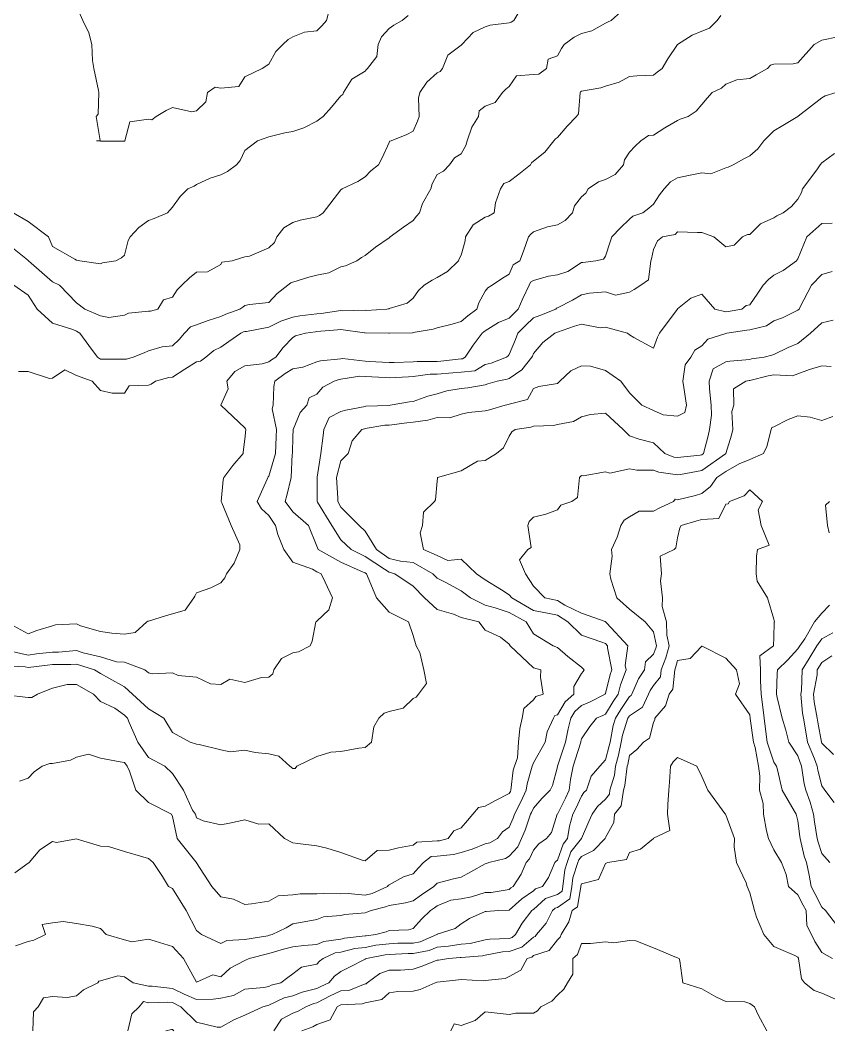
# Model space of a CAD drawing. Extents: x 537850 to 541798, y 6045627 to 6050132.
# Drawn here: x 539980.3 to 540081.2, y 6046656 to 6046782.1 of the extents above; entities that cross this region are included whole.
import ezdxf

# ---------------------------------------------------------------- set-up
doc = ezdxf.new("R2010")
doc.units = 0
doc.header["$LTSCALE"] = 5
doc.linetypes.add('DASHED2', pattern=[9.525, 6.35, -3.175])
doc.layers.add('Contour_Line_Intermediate', color=7, linetype='DASHED2', true_color=0xd9d9d9)
doc.layers.add('Contour_Line_Major', color=7, linetype='Continuous', true_color=0x6b6b6b)

msp = doc.modelspace()

# ---------------------------------------------------------------- linework, layer by layer
at = {"layer": 'Contour_Line_Intermediate', "linetype": 'Continuous', "lineweight": 13, "flags": 128}
for points, elevation in [([(539979.532, 6046749.034), (539981.326, 6046747.787), (539982.446, 6046746.034), (539984.326, 6046744.285), (539986.862, 6046743.498), (539987.326, 6046743.289), (539987.768, 6046743.034), (539988.877, 6046741.483), (539989.952, 6046740.034), (539990.326, 6046739.803), (539990.557, 6046739.803), (539993.326, 6046739.803), (539993.554, 6046739.806), (539994.414, 6046740.034), (539995.785, 6046740.574), (539996.325, 6046740.847), (539998.034, 6046741.326), (539999.325, 6046741.459), (540000.127, 6046742.233), (540000.799, 6046743.034), (540001.547, 6046743.812), (540002.325, 6046744.09), (540003.765, 6046744.594), (540005.325, 6046745.096), (540005.959, 6046745.4), (540007.712, 6046746.034), (540008.08, 6046746.279), (540008.325, 6046746.494), (540008.905, 6046746.615), (540011.325, 6046746.845), (540012.382, 6046747.977), (540013.686, 6046749.034), (540014.057, 6046749.301), (540014.325, 6046749.412), (540016.336, 6046750.022), (540017.324, 6046750.285), (540018.806, 6046750.552), (540020.324, 6046751.295), (540020.91, 6046751.448), (540022.311, 6046752.034), (540022.902, 6046752.456), (540023.324, 6046752.709), (540024.615, 6046753.742), (540026.324, 6046754.917), (540026.398, 6046754.96), (540026.475, 6046755.034), (540028.126, 6046756.232), (540029.324, 6046757.102), (540029.741, 6046757.617), (540030.116, 6046758.034), (540030.48, 6046759.19), (540031.535, 6046761.033), (540031.693, 6046761.664), (540032.324, 6046762.836), (540033.122, 6046763.235), (540033.847, 6046764.033), (540034.469, 6046764.888), (540035.324, 6046765.387), (540035.919, 6046766.438), (540036.077, 6046767.033), (540036.642, 6046768.714), (540037.477, 6046770.033), (540037.581, 6046770.776), (540038.323, 6046771.33), (540039.578, 6046771.778), (540040.491, 6046773.033), (540040.895, 6046773.461), (540041.323, 6046773.773), (540042.228, 6046775.128), (540044.323, 6046775.286), (540045.021, 6046775.334), (540045.974, 6046776.033), (540046.154, 6046777.202), (540047.323, 6046777.627), (540047.838, 6046778.517), (540048.182, 6046779.033), (540049.427, 6046779.929), (540050.323, 6046780.409), (540051.639, 6046780.716), (540053.323, 6046781.675), (540053.554, 6046781.801), (540054.038, 6046782.032), (540055.251, 6046783.104)], 883.958), ([(539987.326, 6046783.831), (539988.139, 6046782.032), (539988.872, 6046780.486), (539989.239, 6046779.033), (539989.324, 6046777.035), (539989.504, 6046776.033), (539990.084, 6046773.275), (539990.124, 6046773.033), (539990.021, 6046770.338), (539989.781, 6046770.033), (539990.279, 6046767.08), (539989.817, 6046767.033), (539990.326, 6046766.979), (539990.392, 6046766.967), (539993.326, 6046766.967), (539993.366, 6046766.993), (539993.369, 6046767.033), (539993.975, 6046769.384), (539996.325, 6046769.72), (539996.715, 6046769.644), (539997.278, 6046770.033), (539998.538, 6046770.82), (539999.325, 6046771.17), (540001.72, 6046770.638), (540002.325, 6046770.739), (540003.463, 6046771.895), (540003.688, 6046773.033), (540004.654, 6046773.704), (540005.325, 6046773.568), (540007.571, 6046773.786), (540008.325, 6046775.015), (540010.511, 6046776.033), (540011.325, 6046776.575), (540012.184, 6046778.173), (540013.062, 6046779.033), (540013.723, 6046779.634), (540014.325, 6046779.978), (540015.78, 6046780.577), (540017.324, 6046780.717), (540017.964, 6046781.392), (540018.52, 6046782.032), (540018.884, 6046783.472)], 886.957), ([(539979.435, 6046758.034), (539981.326, 6046756.971), (539983.833, 6046755.034), (539984.326, 6046753.838), (539987.117, 6046752.243), (539987.326, 6046752.148), (539987.746, 6046752.034), (539990.326, 6046751.673), (539990.571, 6046751.788), (539992.248, 6046752.034), (539992.934, 6046752.426), (539993.326, 6046752.753), (539993.774, 6046754.585), (539994.027, 6046755.034), (539995.13, 6046756.229), (539996.325, 6046757.071), (539997.031, 6046757.328), (539998.677, 6046758.034), (539998.968, 6046758.391), (539999.325, 6046758.736), (540000.265, 6046760.094), (540001.233, 6046761.033), (540002.013, 6046761.345), (540002.325, 6046761.579), (540004.009, 6046762.35), (540005.325, 6046762.778), (540006.162, 6046763.196), (540007.298, 6046764.033), (540007.772, 6046764.586), (540008.325, 6046765.831), (540009.928, 6046767.033), (540011.325, 6046767.518), (540013.339, 6046768.019), (540014.325, 6046768.201), (540015.702, 6046768.655), (540017.324, 6046769.457), (540017.639, 6046769.718), (540018.121, 6046770.033), (540019.135, 6046771.223), (540020.324, 6046772.617), (540020.543, 6046772.814), (540020.644, 6046773.033), (540021.669, 6046774.688), (540023.324, 6046775.702), (540023.473, 6046775.884), (540023.633, 6046776.033), (540024.817, 6046777.54), (540024.946, 6046779.033), (540025.364, 6046779.993), (540026.324, 6046781.013), (540026.928, 6046781.428), (540027.955, 6046782.032), (540028.716, 6046782.64)], 885.957), ([(539980.092, 6046738.268), (539981.326, 6046738.26), (539983.988, 6046737.372), (539984.326, 6046737.41), (539985.9, 6046738.46), (539987.326, 6046737.747), (539989.272, 6046737.035), (539990.326, 6046735.867), (539991.789, 6046735.572), (539993.326, 6046735.572), (539993.905, 6046736.455), (539996.325, 6046736.534), (539996.667, 6046736.693), (539997.205, 6046737.035), (539998.868, 6046737.492), (539999.325, 6046737.565), (540000.835, 6046738.525), (540002.325, 6046739.474), (540002.822, 6046739.538), (540003.463, 6046740.034), (540004.478, 6046740.881), (540005.325, 6046741.296), (540006.355, 6046742.004), (540007.853, 6046743.034), (540008.172, 6046743.187), (540008.325, 6046743.243), (540008.542, 6046743.252), (540011.325, 6046743.772), (540012.818, 6046744.541), (540014.325, 6046745.049), (540015.181, 6046745.178), (540017.324, 6046745.463), (540017.854, 6046745.505), (540020.324, 6046745.858), (540020.529, 6046745.83), (540023.324, 6046745.882), (540023.48, 6046745.879), (540026.055, 6046746.034), (540026.289, 6046746.069), (540026.324, 6046746.092), (540028.58, 6046746.778), (540029.324, 6046747.392), (540030.008, 6046748.35), (540030.692, 6046749.034), (540031.708, 6046749.65), (540032.324, 6046749.975), (540033.629, 6046750.728), (540035.001, 6046752.034), (540035.052, 6046752.306), (540035.324, 6046752.771), (540035.812, 6046754.546), (540035.88, 6046755.034), (540036.827, 6046756.53), (540038.323, 6046757.516), (540038.749, 6046757.608), (540039.437, 6046758.034), (540039.589, 6046759.299), (540040.221, 6046761.033), (540040.662, 6046761.695), (540041.323, 6046761.936), (540042.496, 6046762.86), (540043.984, 6046764.033), (540044.091, 6046764.265), (540044.323, 6046764.485), (540045.763, 6046765.593), (540046.871, 6046767.033), (540047.1, 6046767.256), (540047.323, 6046767.416), (540048.528, 6046768.827), (540049.689, 6046770.033), (540049.964, 6046770.392), (540050.152, 6046773.033), (540050.219, 6046773.137), (540050.323, 6046773.211), (540052.723, 6046773.633), (540053.323, 6046773.822), (540055.033, 6046774.322), (540056.322, 6046775.035), (540057.229, 6046775.126), (540059.322, 6046775.226), (540059.758, 6046775.597), (540060.396, 6046776.033), (540061.097, 6046777.258), (540062.303, 6046779.033), (540062.314, 6046779.041), (540062.322, 6046779.047), (540064.152, 6046780.203), (540065.322, 6046780.682), (540066.303, 6046781.052), (540067.265, 6046782.032), (540067.705, 6046782.649)], 882.958), ([(540082.362, 6046779.991), (540080.321, 6046779.558), (540079.358, 6046779.033), (540077.321, 6046776.742), (540076.736, 6046776.618), (540074.322, 6046776.568), (540073.897, 6046776.457), (540073.539, 6046776.033), (540072.1, 6046775.255), (540071.322, 6046774.782), (540069.712, 6046774.643), (540068.322, 6046774.103), (540067.775, 6046773.58), (540066.619, 6046773.033), (540066.011, 6046772.344), (540065.322, 6046771.562), (540064.627, 6046770.728), (540063.623, 6046770.033), (540062.655, 6046769.7), (540062.322, 6046769.569), (540060.725, 6046768.63), (540059.322, 6046767.741), (540058.692, 6046767.664), (540057.746, 6046767.033), (540057.004, 6046766.352), (540056.322, 6046765.609), (540055.703, 6046764.653), (540055.569, 6046764.033), (540054.524, 6046762.832), (540053.323, 6046762.188), (540052.444, 6046761.912), (540051.141, 6046761.033), (540050.877, 6046760.48), (540050.323, 6046760.043), (540049.452, 6046758.904), (540049.205, 6046758.034), (540048.286, 6046757.071), (540047.323, 6046756.555), (540046.07, 6046756.286), (540044.323, 6046755.657), (540043.992, 6046755.365), (540043.724, 6046755.034), (540043.107, 6046753.25), (540042.621, 6046752.034), (540041.792, 6046751.565), (540041.323, 6046750.41), (540040.463, 6046749.894), (540039.206, 6046749.034), (540038.651, 6046748.706), (540038.323, 6046748.269), (540037.537, 6046746.82), (540037.264, 6046746.034), (540036.143, 6046745.215), (540035.324, 6046744.477), (540034.195, 6046744.162), (540032.324, 6046743.699), (540031.83, 6046743.528), (540029.324, 6046743.097), (540029.267, 6046743.092), (540026.371, 6046743.034), (540026.325, 6046743.033), (540026.324, 6046743.033), (540026.278, 6046743.034), (540023.324, 6046743.089), (540023.27, 6046743.088), (540020.324, 6046743.504), (540019.913, 6046743.446), (540017.324, 6046743.244), (540017.14, 6046743.219), (540015.909, 6046743.034), (540014.669, 6046742.69), (540014.325, 6046742.488), (540013.124, 6046741.235), (540012.185, 6046740.034), (540011.653, 6046739.706), (540011.325, 6046739.462), (540010.507, 6046739.217), (540008.325, 6046738.944), (540007.093, 6046738.266), (540006.078, 6046737.035), (540006.262, 6046736.097), (540005.357, 6046734.035), (540008.325, 6046731.216), (540008.409, 6046731.119), (540008.454, 6046731.035), (540008.325, 6046729.829), (540008.145, 6046728.214), (540008.133, 6046728.035), (540006.828, 6046726.532), (540005.715, 6046725.035), (540005.625, 6046724.735), (540005.4, 6046722.035), (540005.465, 6046721.895), (540006.618, 6046719.035), (540007.73, 6046716.63), (540007.716, 6046716.036), (540006.992, 6046714.368), (540006.068, 6046713.036), (540005.823, 6046712.538), (540005.325, 6046711.889), (540004.093, 6046711.267), (540002.325, 6046710.667), (540002.105, 6046710.256), (540001.956, 6046710.036), (540000.888, 6046708.473), (539999.325, 6046708.048), (539998.546, 6046707.815), (539996.325, 6046707.137), (539996.249, 6046707.112), (539996.128, 6046707.036), (539994.671, 6046705.691), (539993.326, 6046705.506), (539991.724, 6046705.637), (539990.326, 6046705.822), (539987.838, 6046706.524), (539987.326, 6046706.794), (539984.717, 6046706.645), (539984.326, 6046706.547), (539982.39, 6046705.972), (539981.326, 6046705.524), (539978.571, 6046707.036)], 881.958), ([(540082.095, 6046773.033), (540080.707, 6046772.647), (540080.321, 6046772.399), (540077.364, 6046770.076), (540077.321, 6046770.042), (540077.316, 6046770.039), (540077.307, 6046770.033), (540075.428, 6046768.926), (540074.322, 6046768.249), (540073.706, 6046767.649), (540073.073, 6046767.033), (540072.343, 6046766.012), (540071.322, 6046765.147), (540070.598, 6046764.757), (540069.253, 6046764.033), (540068.618, 6046763.737), (540068.322, 6046763.671), (540066.461, 6046762.894), (540065.322, 6046763.031), (540063.667, 6046762.688), (540062.322, 6046762.41), (540061.445, 6046761.91), (540060.625, 6046761.033), (540060.078, 6046760.278), (540059.322, 6046759.125), (540058.739, 6046758.617), (540057.973, 6046758.034), (540056.72, 6046757.636), (540056.322, 6046757.239), (540055.178, 6046756.179), (540054.117, 6046755.034), (540053.919, 6046754.438), (540053.323, 6046752.649), (540053.078, 6046752.278), (540052.132, 6046752.034), (540050.516, 6046751.841), (540050.323, 6046751.83), (540048.634, 6046750.723), (540047.323, 6046750.287), (540046.201, 6046750.156), (540044.323, 6046749.603), (540043.959, 6046749.398), (540043.812, 6046749.034), (540043.019, 6046747.338), (540042.448, 6046746.034), (540041.878, 6046745.479), (540041.323, 6046744.911), (540039.98, 6046744.378), (540038.323, 6046743.345), (540038.144, 6046743.214), (540037.944, 6046743.034), (540036.813, 6046741.545), (540035.806, 6046740.034), (540035.505, 6046739.853), (540035.324, 6046739.836), (540032.8, 6046739.558), (540032.324, 6046739.517), (540029.841, 6046739.517), (540029.324, 6046739.448), (540026.967, 6046739.391), (540026.324, 6046739.359), (540023.845, 6046739.514), (540023.324, 6046739.534), (540020.499, 6046739.86), (540020.324, 6046739.83), (540017.758, 6046739.601), (540017.324, 6046739.442), (540015.556, 6046738.803), (540014.325, 6046738.574), (540013.372, 6046737.988), (540012.093, 6046737.035), (540011.962, 6046736.398), (540011.889, 6046734.035), (540011.752, 6046733.607), (540012.284, 6046731.035), (540012.258, 6046730.102), (540012.141, 6046728.035), (540011.325, 6046725.198), (540011.258, 6046725.102), (540011.192, 6046725.035), (540011.118, 6046724.829), (540009.866, 6046722.035), (540010.4, 6046721.111), (540011.325, 6046720.313), (540012.157, 6046719.035), (540012.438, 6046717.922), (540013.184, 6046716.036), (540014.325, 6046714.459), (540016.77, 6046713.59), (540017.324, 6046713.268), (540017.866, 6046713.036), (540018.374, 6046711.986), (540019.269, 6046710.036), (540018.824, 6046708.536), (540017.324, 6046707.111), (540017.273, 6046707.087), (540017.187, 6046707.036), (540016.729, 6046704.632), (540016.468, 6046704.036), (540015.049, 6046703.311), (540014.325, 6046703.156), (540012.893, 6046702.468), (540011.939, 6046701.036), (540011.815, 6046700.546), (540011.325, 6046700.153), (540010.399, 6046700.111), (540008.325, 6046699.49), (540006.476, 6046699.885), (540005.325, 6046699.214), (540004.046, 6046699.315), (540002.325, 6046700.123), (540000.037, 6046700.324), (539999.325, 6046700.665), (539996.792, 6046700.569), (539996.325, 6046700.666), (539995.88, 6046701.036), (539993.326, 6046701.991), (539992.317, 6046702.045), (539990.326, 6046702.666), (539988.187, 6046703.175), (539987.326, 6046703.454), (539985.096, 6046703.266), (539984.326, 6046703.264), (539982.336, 6046703.026), (539981.326, 6046702.9), (539978.95, 6046703.413)], 880.958), ([(540081.602, 6046756.753), (540080.321, 6046756.718), (540078.427, 6046755.034), (540077.321, 6046752.313), (540077.206, 6046752.15), (540077.134, 6046752.034), (540075.494, 6046750.862), (540074.322, 6046750.246), (540073.644, 6046749.712), (540073.003, 6046749.034), (540072.345, 6046748.011), (540071.322, 6046746.557), (540070.89, 6046746.466), (540070.329, 6046746.034), (540068.634, 6046745.722), (540068.322, 6046745.678), (540066.964, 6046746.034), (540065.322, 6046747.902), (540063.973, 6046747.383), (540062.322, 6046746.062), (540062.316, 6046746.04), (540062.312, 6046746.034), (540061.024, 6046744.333), (540060.07, 6046743.034), (540059.807, 6046742.549), (540059.322, 6046741.152), (540056.863, 6046742.494), (540056.322, 6046742.841), (540056.052, 6046743.034), (540053.323, 6046743.786), (540052.668, 6046743.689), (540050.323, 6046744.173), (540049.45, 6046743.907), (540047.323, 6046743.15), (540047.24, 6046743.117), (540047.016, 6046743.034), (540045.486, 6046741.872), (540044.323, 6046740.477), (540044.199, 6046740.158), (540044.148, 6046740.034), (540042.882, 6046738.476), (540041.323, 6046737.395), (540041.064, 6046737.294), (540039.827, 6046737.035), (540038.656, 6046736.702), (540038.323, 6046736.608), (540036.153, 6046736.205), (540035.324, 6046736.121), (540033.528, 6046735.83), (540032.324, 6046735.477), (540031.167, 6046735.191), (540029.324, 6046734.506), (540028.895, 6046734.464), (540026.473, 6046734.035), (540026.338, 6046734.02), (540026.324, 6046734.018), (540023.435, 6046733.924), (540023.324, 6046733.905), (540020.94, 6046733.419), (540020.324, 6046733.266), (540018.842, 6046732.517), (540018.187, 6046731.035), (540018.101, 6046730.258), (540017.809, 6046728.035), (540017.355, 6046725.065), (540017.346, 6046725.035), (540017.348, 6046725.012), (540017.348, 6046722.035), (540017.383, 6046721.977), (540019.186, 6046719.035), (540020.324, 6046717.261), (540021.597, 6046716.036), (540023.324, 6046715.165), (540025.75, 6046713.61), (540026.324, 6046713.211), (540027.053, 6046713.036), (540029.324, 6046711.485), (540030.729, 6046710.036), (540032.324, 6046708.558), (540034.376, 6046707.984), (540035.324, 6046707.561), (540037.542, 6046707.036), (540038.323, 6046706.003), (540040.235, 6046705.124), (540041.323, 6046704.245), (540041.445, 6046704.036), (540044.323, 6046701.314), (540045.252, 6046701.036), (540045.213, 6046700.146), (540045.541, 6046698.036), (540044.616, 6046697.744), (540044.323, 6046697.292), (540043.125, 6046696.235), (540042.918, 6046695.037), (540042.617, 6046693.743), (540042.479, 6046692.037), (540042.353, 6046690.067), (540041.96, 6046689.037), (540041.819, 6046688.541), (540041.53, 6046686.037), (540041.465, 6046685.895), (540041.323, 6046685.624), (540039.598, 6046684.762), (540038.323, 6046684.063), (540037.471, 6046683.89), (540036.788, 6046683.037), (540036.103, 6046682.258), (540035.324, 6046681.365), (540034.403, 6046680.958), (540033.712, 6046680.037), (540032.619, 6046679.742), (540032.324, 6046679.715), (540029.792, 6046679.569), (540029.324, 6046679.203), (540027.503, 6046678.859), (540026.324, 6046678.555), (540024.845, 6046678.517), (540023.324, 6046677.228), (540023.095, 6046677.267), (540020.324, 6046678.267), (540018.555, 6046678.807), (540017.324, 6046679.082), (540014.956, 6046679.406), (540014.325, 6046679.481), (540013.295, 6046680.037), (540011.325, 6046681.852), (540010.084, 6046681.797), (540008.325, 6046682.356), (540006.442, 6046681.92), (540005.325, 6046681.712), (540003.154, 6046682.208), (540002.325, 6046682.602), (540002.172, 6046683.037), (540001.821, 6046683.541), (540000.669, 6046686.037), (539999.325, 6046688.114), (539998.344, 6046689.037), (539996.325, 6046690.116), (539994.968, 6046692.037), (539993.891, 6046694.471), (539993.713, 6046695.037), (539993.326, 6046695.392), (539992.105, 6046696.257), (539990.326, 6046697.092), (539989.467, 6046698.036), (539987.326, 6046699.206), (539986.161, 6046699.201), (539984.326, 6046698.744), (539983.791, 6046698.572), (539982.465, 6046698.036), (539981.745, 6046697.617), (539981.326, 6046697.614), (539978.449, 6046697.913)], 878.958), ([(540081.618, 6046750.738), (540080.321, 6046750.353), (540079.033, 6046749.034), (540077.601, 6046746.314), (540077.474, 6046746.034), (540077.321, 6046745.896), (540075.407, 6046744.948), (540074.322, 6046744.571), (540073.401, 6046743.955), (540071.322, 6046743.458), (540070.964, 6046743.392), (540068.445, 6046743.034), (540068.344, 6046743.012), (540068.322, 6046743.01), (540066.072, 6046742.285), (540065.322, 6046741.449), (540064.46, 6046740.897), (540063.962, 6046740.034), (540063.27, 6046739.087), (540062.954, 6046737.035), (540063.115, 6046736.241), (540063.418, 6046734.035), (540063.199, 6046733.158), (540062.322, 6046732.675), (540060.501, 6046732.856), (540059.322, 6046733.38), (540057.857, 6046734.035), (540056.322, 6046735.596), (540055.223, 6046737.035), (540053.323, 6046738.384), (540051.433, 6046738.924), (540050.323, 6046738.957), (540049.01, 6046738.348), (540047.631, 6046737.035), (540047.48, 6046736.878), (540047.323, 6046736.77), (540044.989, 6046736.369), (540044.323, 6046736.139), (540043.584, 6046734.774), (540041.323, 6046734.186), (540041.206, 6046734.152), (540040.791, 6046734.035), (540038.867, 6046733.491), (540038.323, 6046733.352), (540036.227, 6046733.131), (540035.324, 6046732.917), (540033.887, 6046732.472), (540032.324, 6046732.5), (540031.168, 6046732.19), (540029.324, 6046731.922), (540028.523, 6046731.836), (540026.324, 6046731.56), (540025.816, 6046731.543), (540023.324, 6046731.128), (540023.247, 6046731.112), (540022.939, 6046731.035), (540021.741, 6046729.618), (540021.213, 6046728.035), (540020.324, 6046727.108), (540019.751, 6046725.035), (540019.917, 6046722.443), (540019.917, 6046722.035), (540020.324, 6046721.355), (540022.589, 6046719.035), (540023.324, 6046718.329), (540024.74, 6046716.036), (540026.324, 6046714.937), (540027.772, 6046714.587), (540029.324, 6046714.43), (540031.787, 6046713.036), (540032.324, 6046712.486), (540033.4, 6046711.96), (540035.324, 6046710.897), (540036.495, 6046710.036), (540038.323, 6046709.121), (540039.572, 6046708.788), (540041.323, 6046708.209), (540043.411, 6046707.036), (540044.323, 6046705.558), (540046.799, 6046704.036), (540047.323, 6046703.849), (540048.642, 6046702.717), (540050.323, 6046701.387), (540050.665, 6046701.036), (540050.519, 6046700.84), (540050.323, 6046700.573), (540049.372, 6046698.987), (540049.363, 6046698.036), (540048.309, 6046697.05), (540047.323, 6046695.441), (540047.016, 6046695.344), (540046.817, 6046695.037), (540046.033, 6046693.327), (540045.777, 6046692.037), (540044.323, 6046689.458), (540044.162, 6046689.037), (540043.535, 6046686.825), (540043.445, 6046686.037), (540042.775, 6046684.585), (540041.967, 6046683.037), (540041.804, 6046682.557), (540041.323, 6046681.438), (540040.494, 6046680.866), (540039.848, 6046680.037), (540038.891, 6046679.47), (540038.323, 6046679.335), (540036.694, 6046678.667), (540035.324, 6046678.269), (540034.354, 6046678.007), (540032.324, 6046677.819), (540031.584, 6046677.777), (540030.64, 6046677.037), (540030.005, 6046676.357), (540029.324, 6046675.617), (540028.141, 6046675.22), (540026.324, 6046674.226), (540026.214, 6046674.148), (540026.125, 6046674.038), (540024.2, 6046673.161), (540023.324, 6046672.945), (540021.207, 6046673.155), (540020.324, 6046673.097), (540018.185, 6046673.177), (540017.324, 6046673.121), (540015.246, 6046673.116), (540014.325, 6046672.993), (540012.498, 6046672.864), (540011.325, 6046672.216), (540009.159, 6046671.872), (540008.325, 6046671.8), (540006.926, 6046672.436), (540005.325, 6046672.739), (540004.221, 6046674.038), (540002.325, 6046676.989), (540002.304, 6046677.037), (540002.236, 6046677.126), (539999.909, 6046680.037), (539999.325, 6046682.78), (539999.189, 6046683.037), (539996.325, 6046684.498), (539994.75, 6046686.037), (539993.939, 6046688.423), (539993.639, 6046689.037), (539993.326, 6046689.502), (539992.784, 6046689.578), (539990.326, 6046690.019), (539988.848, 6046690.515), (539987.326, 6046690.166), (539986.581, 6046689.782), (539984.326, 6046689.372), (539984.002, 6046689.361), (539983.073, 6046689.037), (539982.039, 6046688.324), (539981.326, 6046687.523), (539980.212, 6046687.151)], 877.958), ([(540081.709, 6046744.647), (540080.321, 6046744.304), (540078.903, 6046743.034), (540077.321, 6046741.724), (540076.116, 6046741.24), (540074.322, 6046740.368), (540074.082, 6046740.274), (540073.098, 6046740.034), (540071.544, 6046739.812), (540071.322, 6046739.754), (540068.822, 6046739.535), (540068.322, 6046739.439), (540066.757, 6046738.599), (540066.269, 6046737.035), (540066.284, 6046736.073), (540066.522, 6046734.035), (540066.558, 6046732.799), (540066.279, 6046731.035), (540066.124, 6046730.233), (540065.553, 6046728.035), (540065.322, 6046727.871), (540065.12, 6046727.833), (540062.322, 6046727.512), (540061.866, 6046727.579), (540060.73, 6046728.035), (540059.322, 6046729.377), (540057.533, 6046729.825), (540056.322, 6046730.228), (540055.545, 6046731.035), (540053.323, 6046733.042), (540051.466, 6046732.891), (540050.323, 6046732.616), (540049.33, 6046732.027), (540047.323, 6046731.637), (540046.819, 6046731.539), (540044.323, 6046731.417), (540044.027, 6046731.331), (540042.057, 6046731.035), (540041.623, 6046730.735), (540041.323, 6046730.188), (540040.606, 6046728.753), (540039.708, 6046728.035), (540038.323, 6046727.172), (540037.364, 6046727.075), (540035.324, 6046725.861), (540032.38, 6046725.035), (540032.388, 6046724.971), (540032.324, 6046724.586), (540032.128, 6046722.231), (540032.005, 6046722.035), (540030.631, 6046720.728), (540030.487, 6046719.035), (540030.213, 6046718.146), (540030.626, 6046716.036), (540032.324, 6046715.296), (540033.674, 6046714.686), (540035.324, 6046714.865), (540037.234, 6046713.036), (540038.323, 6046712.289), (540040.349, 6046711.01), (540041.323, 6046710.423), (540041.625, 6046710.036), (540044.323, 6046708.453), (540046.285, 6046708.074), (540047.323, 6046707.849), (540048.607, 6046707.036), (540050.323, 6046705.363), (540052.871, 6046704.488), (540053.323, 6046704.321), (540053.587, 6046704.036), (540053.556, 6046703.803), (540054.124, 6046701.036), (540053.907, 6046700.452), (540053.323, 6046698.099), (540053.296, 6046698.063), (540053.276, 6046698.036), (540051.341, 6046697.019), (540050.323, 6046696.61), (540049.51, 6046695.849), (540049.012, 6046695.037), (540048.683, 6046693.676), (540048.321, 6046692.037), (540048.087, 6046691.272), (540047.333, 6046689.037), (540047.331, 6046689.029), (540047.323, 6046688.973), (540046.732, 6046686.628), (540046.436, 6046686.037), (540045.371, 6046684.989), (540044.323, 6046683.79), (540044.085, 6046683.275), (540043.961, 6046683.037), (540043.293, 6046681.067), (540042.851, 6046680.037), (540042.383, 6046678.978), (540041.323, 6046677.813), (540040.836, 6046677.524), (540038.785, 6046677.037), (540038.474, 6046676.887), (540038.323, 6046676.845), (540036.521, 6046675.84), (540035.324, 6046675.176), (540034.379, 6046674.982), (540032.324, 6046674.465), (540032.117, 6046674.244), (540031.928, 6046674.038), (540030.364, 6046672.998), (540029.324, 6046672.262), (540028.379, 6046671.982), (540026.324, 6046671.677), (540025.885, 6046671.477), (540024.108, 6046671.038), (540023.548, 6046670.814), (540023.324, 6046670.754), (540020.812, 6046670.55), (540020.324, 6046670.419), (540018.129, 6046670.233), (540017.324, 6046669.917), (540015.756, 6046669.606), (540014.325, 6046669.364), (540013.472, 6046668.891), (540011.727, 6046668.038), (540011.404, 6046667.959), (540011.325, 6046667.935), (540011.186, 6046667.899), (540008.325, 6046667.411), (540006.084, 6046667.279), (540005.325, 6046666.919), (540002.927, 6046668.038), (540002.325, 6046668.553), (540001.005, 6046671.038), (539999.325, 6046673.774), (539998.813, 6046674.038), (539998.072, 6046675.29), (539996.915, 6046677.037), (539996.325, 6046677.54), (539995.623, 6046677.74), (539993.326, 6046678.416), (539991.343, 6046679.02), (539990.326, 6046679.057), (539987.411, 6046679.952), (539987.326, 6046679.99), (539984.826, 6046679.537), (539984.326, 6046679.631), (539982.757, 6046678.607), (539981.422, 6046677.037), (539981.384, 6046676.98), (539981.326, 6046676.926), (539979.625, 6046675.739)], 876.958), ([(540081.48, 6046738.876), (540080.321, 6046738.963), (540078.791, 6046738.504), (540077.321, 6046737.97), (540076.636, 6046737.72), (540074.322, 6046737.828), (540073.627, 6046737.729), (540071.322, 6046737.123), (540071.241, 6046737.115), (540070.82, 6046737.035), (540069.281, 6046736.076), (540069.351, 6046734.035), (540069.094, 6046733.263), (540069.211, 6046731.035), (540069.026, 6046730.331), (540068.343, 6046728.035), (540068.322, 6046728.023), (540068.285, 6046727.998), (540065.322, 6046725.889), (540062.688, 6046725.401), (540062.322, 6046725.359), (540059.988, 6046725.701), (540059.322, 6046725.968), (540057.218, 6046725.931), (540056.322, 6046726.103), (540053.868, 6046725.58), (540053.323, 6046725.731), (540050.528, 6046725.24), (540050.323, 6046725.276), (540050.077, 6046725.035), (540049.827, 6046722.531), (540049.11, 6046722.035), (540047.772, 6046721.586), (540047.323, 6046721.01), (540045.895, 6046720.464), (540044.323, 6046720.073), (540043.82, 6046719.538), (540043.627, 6046719.035), (540044.046, 6046716.313), (540043.616, 6046716.036), (540042.594, 6046714.765), (540043.346, 6046713.036), (540044.323, 6046711.484), (540045.747, 6046710.036), (540047.323, 6046709.695), (540048.252, 6046709.106), (540050.323, 6046708.137), (540053.302, 6046707.057), (540053.323, 6046707.055), (540053.344, 6046707.036), (540053.496, 6046706.863), (540056.118, 6046704.036), (540055.789, 6046701.57), (540055.899, 6046701.036), (540055.2, 6046699.159), (540054.921, 6046698.036), (540054.277, 6046697.082), (540053.323, 6046695.53), (540052.999, 6046695.36), (540052.193, 6046695.037), (540051.38, 6046693.979), (540050.323, 6046692.445), (540050.243, 6046692.116), (540050.226, 6046692.037), (540049.545, 6046689.815), (540049.282, 6046689.037), (540048.972, 6046687.388), (540048.775, 6046686.037), (540048.32, 6046685.04), (540047.323, 6046683.065), (540047.309, 6046683.051), (540047.297, 6046683.037), (540046.6, 6046680.761), (540045.952, 6046680.037), (540044.992, 6046679.368), (540044.323, 6046678.55), (540043.859, 6046677.501), (540043.438, 6046677.037), (540042.811, 6046675.55), (540041.787, 6046674.038), (540041.513, 6046673.847), (540041.323, 6046673.678), (540039.065, 6046673.296), (540038.323, 6046673.267), (540036.611, 6046672.75), (540035.324, 6046672.474), (540034.045, 6046672.316), (540032.324, 6046671.603), (540031.984, 6046671.377), (540031.504, 6046671.038), (540030.392, 6046669.969), (540029.324, 6046668.777), (540028.731, 6046668.631), (540026.324, 6046668.533), (540025.97, 6046668.391), (540024.663, 6046668.038), (540023.464, 6046667.898), (540023.324, 6046667.869), (540020.766, 6046667.596), (540020.324, 6046667.482), (540018.177, 6046667.185), (540017.324, 6046666.782), (540015.708, 6046666.655), (540014.325, 6046666.505), (540013.146, 6046666.217), (540011.325, 6046665.672), (540008.859, 6046665.038), (540008.325, 6046664.805), (540006.501, 6046663.862), (540005.325, 6046662.755), (540004.342, 6046663.021), (540002.325, 6046662.094), (540000.684, 6046665.038), (539999.325, 6046666.567), (539997.148, 6046667.216), (539996.325, 6046667.481), (539994.226, 6046667.138), (539993.326, 6046667.364), (539991.024, 6046668.038), (539990.326, 6046668.779), (539989.275, 6046669.089), (539987.326, 6046669.4), (539985.685, 6046669.679), (539984.326, 6046669.481), (539983.069, 6046669.295), (539983.48, 6046668.038), (539982.008, 6046667.356), (539981.326, 6046667.182), (539979.734, 6046666.63)], 875.958), ([(540082.267, 6046669.092), (540080.75, 6046671.038), (540080.321, 6046671.45), (540079.44, 6046673.156), (540078.973, 6046674.038), (540078.739, 6046675.455), (540078.385, 6046677.037), (540078.118, 6046677.834), (540077.593, 6046680.037), (540077.553, 6046680.268), (540077.321, 6046682.2), (540077.097, 6046683.037), (540076.873, 6046683.486), (540075.36, 6046686.037), (540074.776, 6046688.582), (540074.652, 6046689.037), (540074.322, 6046689.52), (540073.481, 6046692.037), (540073.352, 6046693.006), (540073.125, 6046695.037), (540072.97, 6046696.389), (540072.756, 6046698.036), (540072.646, 6046699.712), (540072.673, 6046701.036), (540072.562, 6046702.796), (540074.294, 6046704.036), (540074.289, 6046704.069), (540074.322, 6046705.092), (540074.357, 6046707.001), (540074.395, 6046707.036), (540074.322, 6046707.375), (540073.539, 6046710.036), (540072.238, 6046712.119), (540072.124, 6046713.036), (540072.144, 6046715.213), (540072.279, 6046716.036), (540073.748, 6046716.609), (540072.739, 6046719.035), (540072.365, 6046720.992), (540072.921, 6046722.035), (540071.322, 6046723.482), (540070.615, 6046722.742), (540068.789, 6046722.035), (540068.619, 6046721.738), (540068.322, 6046721.692), (540067.453, 6046719.905), (540065.322, 6046719.777), (540064.721, 6046719.636), (540062.75, 6046719.035), (540062.607, 6046718.751), (540062.322, 6046717.522), (540062.104, 6046716.253), (540061.88, 6046716.036), (540060.14, 6046715.218), (540060.293, 6046713.036), (540060.195, 6046712.163), (540060.427, 6046710.036), (540060.394, 6046708.965), (540060.933, 6046707.036), (540060.983, 6046705.375), (540061.264, 6046704.036), (540060.832, 6046702.526), (540060.247, 6046701.036), (540060.168, 6046700.191), (540059.322, 6046699.091), (540058.893, 6046698.465), (540058.704, 6046698.036), (540057.945, 6046696.414), (540056.322, 6046695.332), (540056.203, 6046695.156), (540056.13, 6046695.037), (540055.44, 6046692.919), (540055.277, 6046692.037), (540054.943, 6046690.416), (540054.575, 6046689.037), (540054.437, 6046687.923), (540053.879, 6046686.037), (540053.808, 6046685.552), (540053.323, 6046684.934), (540052.345, 6046684.015), (540051.644, 6046683.037), (540051.24, 6046682.12), (540050.345, 6046680.037), (540050.334, 6046680.026), (540050.323, 6046680.021), (540049.02, 6046678.34), (540048.55, 6046677.037), (540048.246, 6046676.114), (540047.996, 6046674.038), (540047.907, 6046673.454), (540047.323, 6046673.053), (540045.826, 6046672.534), (540044.323, 6046671.175), (540044.242, 6046671.119), (540044.151, 6046671.038), (540042.911, 6046669.449), (540042.08, 6046668.038), (540041.681, 6046667.68), (540041.323, 6046667.559), (540038.887, 6046667.474), (540038.323, 6046667.361), (540036.449, 6046666.913), (540035.324, 6046666.824), (540033.759, 6046666.603), (540032.324, 6046666.486), (540031.311, 6046666.051), (540029.324, 6046665.677), (540028.694, 6046665.668), (540026.324, 6046665.569), (540025.848, 6046665.514), (540023.511, 6046665.038), (540023.372, 6046664.991), (540023.324, 6046664.955), (540021.376, 6046663.987), (540020.324, 6046663.421), (540019.519, 6046662.843), (540018.795, 6046662.038), (540017.81, 6046661.552), (540017.324, 6046661.302), (540015.49, 6046660.873), (540014.325, 6046660.415), (540013.232, 6046660.131), (540011.325, 6046659.219), (540010.594, 6046659.038), (540008.325, 6046657.995), (540006.967, 6046657.396), (540005.325, 6046656.498), (540004.881, 6046656.483), (540002.325, 6046657.099), (540000.346, 6046659.038), (539999.325, 6046659.551), (539998.748, 6046659.616), (539996.325, 6046659.534), (539995.678, 6046659.685), (539995.163, 6046659.038), (539994.219, 6046658.145), (539993.746, 6046656.038)], 873.958), ([(540081.862, 6046684.496), (540080.692, 6046686.037), (540080.321, 6046686.605), (540079.814, 6046688.529), (540079.737, 6046689.037), (540079.406, 6046689.952), (540078.52, 6046692.037), (540078.335, 6046693.05), (540078.028, 6046695.037), (540077.914, 6046695.629), (540077.687, 6046698.036), (540077.775, 6046698.49), (540077.848, 6046701.036), (540078.742, 6046702.457), (540079.666, 6046704.036), (540080.321, 6046704.92), (540081.694, 6046705.663)], 875.958), ([(540081.626, 6046665.038), (540080.321, 6046665.794), (540079.449, 6046667.166), (540079.01, 6046668.038), (540078.447, 6046669.163), (540078.351, 6046671.038), (540078, 6046671.717), (540077.321, 6046672.998), (540076.141, 6046674.038), (540075.841, 6046675.518), (540075.287, 6046677.037), (540074.322, 6046678.596), (540073.642, 6046680.037), (540073.39, 6046680.969), (540073.037, 6046683.037), (540072.971, 6046684.388), (540072.523, 6046686.037), (540072.571, 6046687.788), (540072.408, 6046689.037), (540071.988, 6046691.37), (540071.766, 6046692.037), (540071.374, 6046694.985), (540071.368, 6046695.037), (540071.322, 6046695.438), (540069.523, 6046698.036), (540070.039, 6046699.32), (540069.655, 6046701.036), (540068.322, 6046702.509), (540065.366, 6046703.993), (540065.322, 6046704.003), (540063.896, 6046702.462), (540062.322, 6046702.233), (540062.056, 6046701.302), (540061.952, 6046701.036), (540061.726, 6046698.632), (540061.269, 6046698.036), (540060.808, 6046696.551), (540059.479, 6046695.037), (540059.486, 6046694.873), (540059.322, 6046694.494), (540058.814, 6046692.546), (540058.064, 6046692.037), (540057.248, 6046691.112), (540056.322, 6046690.365), (540056.096, 6046689.264), (540056.035, 6046689.037), (540055.735, 6046686.624), (540055.561, 6046686.037), (540055.275, 6046684.084), (540054.453, 6046683.037), (540054.365, 6046681.995), (540053.323, 6046680.144), (540053.29, 6046680.07), (540053.276, 6046680.037), (540051.839, 6046678.521), (540050.323, 6046677.786), (540049.996, 6046677.364), (540049.878, 6046677.037), (540049.245, 6046675.115), (540049.116, 6046674.038), (540048.877, 6046672.483), (540047.323, 6046671.418), (540047.041, 6046671.32), (540046.728, 6046671.038), (540045.908, 6046669.453), (540044.73, 6046668.038), (540044.555, 6046667.806), (540044.323, 6046667.732), (540042.905, 6046666.456), (540041.323, 6046665.923), (540040.468, 6046665.893), (540038.323, 6046665.464), (540037.98, 6046665.382), (540035.324, 6046665.174), (540035.205, 6046665.157), (540033.741, 6046665.038), (540032.506, 6046664.856), (540032.324, 6046664.838), (540030.314, 6046664.047), (540029.324, 6046663.735), (540027.753, 6046663.609), (540026.324, 6046663.595), (540025.163, 6046663.199), (540023.606, 6046662.038), (540023.456, 6046661.907), (540023.324, 6046661.879), (540021.287, 6046661.075), (540020.324, 6046661.039), (540018.985, 6046660.377), (540017.324, 6046659.523), (540016.931, 6046659.432), (540015.931, 6046659.038), (540014.923, 6046658.44), (540014.325, 6046658.223), (540012.893, 6046657.47), (540011.97, 6046656.038)], 872.958), ([(540081.766, 6046690.481), (540080.321, 6046691.924), (540080.274, 6046692.037), (540079.817, 6046694.532), (540079.739, 6046695.037), (540079.349, 6046697.064), (540079.258, 6046698.036), (540079.724, 6046700.439), (540079.741, 6046701.036), (540080.321, 6046701.958), (540081.557, 6046702.8)], 876.958), ([(540082.68, 6046659.679), (540080.321, 6046660.728), (540079.349, 6046661.065), (540078.166, 6046662.038), (540077.783, 6046662.499), (540077.415, 6046665.038), (540077.379, 6046665.095), (540077.321, 6046665.208), (540076.933, 6046665.427), (540074.322, 6046666.569), (540073.066, 6046668.038), (540072.157, 6046670.203), (540071.921, 6046671.038), (540071.322, 6046673.234), (540070.991, 6046674.038), (540070.888, 6046674.471), (540069.655, 6046677.037), (540069.386, 6046678.974), (540069.401, 6046680.037), (540068.322, 6046682.978), (540068.3, 6046683.037), (540068.216, 6046683.143), (540066.09, 6046686.037), (540065.322, 6046687.741), (540064.732, 6046689.037), (540062.322, 6046690.133), (540061.778, 6046689.581), (540061.452, 6046689.037), (540061.322, 6046687.037), (540061.238, 6046686.037), (540061.088, 6046684.272), (540061.04, 6046683.037), (540061.335, 6046681.025), (540059.322, 6046680.049), (540059.308, 6046680.052), (540059.3, 6046680.037), (540057.689, 6046678.671), (540056.322, 6046678.283), (540055.961, 6046677.399), (540053.618, 6046677.037), (540053.416, 6046676.944), (540053.323, 6046676.884), (540052.45, 6046674.91), (540050.323, 6046674.355), (540050.244, 6046674.116), (540050.235, 6046674.038), (540049.848, 6046671.513), (540049.154, 6046671.038), (540048.735, 6046669.625), (540047.794, 6046668.038), (540047.667, 6046667.693), (540047.323, 6046667.382), (540046.313, 6046666.048), (540044.323, 6046665.407), (540044.129, 6046665.232), (540043.553, 6046665.038), (540042.778, 6046663.583), (540041.323, 6046662.803), (540040.817, 6046662.544), (540038.323, 6046662.325), (540038.077, 6046662.284), (540035.324, 6046662.425), (540034.987, 6046662.375), (540032.324, 6046662.118), (540032.266, 6046662.095), (540032.084, 6046662.038), (540030.194, 6046661.168), (540029.324, 6046660.963), (540027.425, 6046660.937), (540026.324, 6046660.751), (540025.41, 6046659.953), (540023.324, 6046659.52), (540022.979, 6046659.383), (540020.324, 6046659.284), (540020.16, 6046659.203), (540019.84, 6046659.038), (540018.96, 6046657.403), (540017.324, 6046656.834), (540016.825, 6046656.537), (540015.45, 6046656.038)], 871.958), ([(540073.439, 6046656.038), (540072.424, 6046657.936), (540071.906, 6046659.038), (540071.322, 6046659.455), (540070.715, 6046659.645), (540068.322, 6046659.707), (540067.099, 6046660.261), (540065.322, 6046661.29), (540062.97, 6046662.038), (540062.595, 6046664.765), (540062.52, 6046665.038), (540062.322, 6046665.118), (540062.18, 6046665.181), (540059.322, 6046666.393), (540057.113, 6046667.248), (540056.322, 6046667.297), (540054.371, 6046666.989), (540053.323, 6046667.149), (540051.458, 6046666.903), (540050.323, 6046666.941), (540049.812, 6046665.549), (540049.246, 6046665.038), (540049.25, 6046663.111), (540048.602, 6046662.038), (540048.133, 6046661.228), (540047.323, 6046660.465), (540046.61, 6046659.751), (540045.268, 6046659.038), (540044.825, 6046658.536), (540044.323, 6046658.216), (540042.127, 6046658.234), (540041.323, 6046658.078), (540039.05, 6046658.312), (540038.323, 6046658.417), (540037.06, 6046657.301), (540035.324, 6046656.694), (540034.443, 6046656.919), (540034.044, 6046656.038)], 870.958), ([(539999.486, 6046656.038), (539999.325, 6046656.196), (539999.178, 6046656.186), (539998.491, 6046656.038)], 872.958)]:
    msp.add_lwpolyline(points, dxfattribs=dict(at, elevation=elevation))
at = {"layer": 'Contour_Line_Major', "linetype": 'Continuous', "lineweight": 15, "flags": 128}
for points, elevation in [([(539978.326, 6046754.508), (539981.033, 6046752.327), (539981.326, 6046752.091), (539981.356, 6046752.034), (539984.326, 6046749.436), (539985.204, 6046749.034), (539987.326, 6046746.811), (539988.367, 6046746.034), (539990.326, 6046745.191), (539991.37, 6046744.99), (539993.326, 6046745.298), (539993.817, 6046745.543), (539996.325, 6046745.772), (539996.567, 6046745.793), (539997.465, 6046746.034), (539998.181, 6046747.178), (539999.325, 6046747.522), (539999.907, 6046748.452), (540000.489, 6046749.034), (540001.441, 6046749.918), (540002.325, 6046750.624), (540003.671, 6046750.688), (540005.325, 6046751.613), (540005.462, 6046751.897), (540006.741, 6046752.034), (540007.929, 6046752.43), (540008.325, 6046752.562), (540008.919, 6046752.628), (540011.325, 6046753.659), (540012.021, 6046754.337), (540012.305, 6046755.034), (540013.18, 6046756.179), (540014.325, 6046756.836), (540015.233, 6046757.125), (540017.324, 6046757.561), (540017.667, 6046757.691), (540018.126, 6046758.034), (540020.324, 6046760.9), (540020.485, 6046761.033), (540022.412, 6046761.946), (540023.324, 6046762.537), (540024.072, 6046763.285), (540025.02, 6046764.033), (540025.474, 6046764.883), (540026.324, 6046766.827), (540026.4, 6046766.957), (540026.569, 6046767.033), (540028.543, 6046767.814), (540029.324, 6046768.21), (540029.886, 6046769.471), (540030.086, 6046770.033), (540030.017, 6046772.34), (540030.145, 6046773.033), (540031.018, 6046774.339), (540032.324, 6046775.479), (540032.693, 6046775.664), (540032.989, 6046776.033), (540033.656, 6046777.701), (540035.324, 6046778.951), (540035.364, 6046778.992), (540035.385, 6046779.033), (540036.815, 6046780.541), (540038.323, 6046781.248), (540038.934, 6046781.422), (540041.323, 6046781.721), (540041.549, 6046781.807), (540041.904, 6046782.032), (540042.805, 6046783.551)], 884.958), ([(540081.899, 6046765.455), (540080.321, 6046764.292), (540080.116, 6046764.033), (540079.706, 6046763.418), (540077.882, 6046761.033), (540077.792, 6046760.563), (540077.321, 6046759.725), (540076.511, 6046758.844), (540075.48, 6046758.034), (540074.679, 6046757.676), (540074.322, 6046757.414), (540072.669, 6046756.687), (540071.322, 6046755.34), (540071.032, 6046755.324), (540070.403, 6046755.034), (540069.363, 6046753.993), (540068.322, 6046753.785), (540066.854, 6046755.034), (540065.322, 6046755.6), (540064.779, 6046755.577), (540062.322, 6046755.675), (540061.998, 6046755.358), (540060.436, 6046755.034), (540059.808, 6046754.548), (540059.322, 6046753.457), (540059.064, 6046752.293), (540058.966, 6046752.034), (540058.68, 6046749.676), (540057.75, 6046749.034), (540056.884, 6046748.473), (540056.322, 6046748.161), (540054.582, 6046747.774), (540053.323, 6046748.168), (540051.336, 6046748.021), (540050.323, 6046747.833), (540049.189, 6046747.168), (540047.323, 6046746.173), (540047.226, 6046746.131), (540047.115, 6046746.034), (540045.114, 6046745.243), (540044.323, 6046744.951), (540043.352, 6046744.005), (540042.403, 6046743.034), (540042.1, 6046742.257), (540041.323, 6046740.39), (540041.168, 6046740.19), (540040.968, 6046740.034), (540039.064, 6046739.294), (540038.323, 6046739.139), (540037.013, 6046738.345), (540035.324, 6046738.187), (540034.285, 6046738.073), (540032.324, 6046737.904), (540031.454, 6046737.904), (540029.324, 6046737.619), (540028.753, 6046737.605), (540026.324, 6046737.484), (540025.845, 6046737.514), (540023.324, 6046737.611), (540022.673, 6046737.686), (540020.324, 6046737.288), (540020.091, 6046737.267), (540019.458, 6046737.035), (540018.077, 6046736.282), (540017.324, 6046735.41), (540016.37, 6046734.989), (540016.077, 6046734.035), (540015.219, 6046733.14), (540014.377, 6046731.035), (540014.368, 6046730.991), (540014.325, 6046730.119), (540014.269, 6046728.091), (540014.266, 6046728.035), (540014.242, 6046727.952), (540014.122, 6046725.035), (540013.566, 6046722.794), (540013.378, 6046722.035), (540014.325, 6046720.772), (540016.265, 6046719.035), (540017.324, 6046716.469), (540017.498, 6046716.036), (540020.324, 6046714.481), (540023.109, 6046713.25), (540023.324, 6046713.142), (540023.49, 6046713.036), (540023.644, 6046712.716), (540024.775, 6046710.036), (540026.324, 6046708.249), (540028.77, 6046707.036), (540029.324, 6046705.324), (540029.697, 6046704.036), (540030.144, 6046703.216), (540030.671, 6046701.036), (540031.005, 6046699.355), (540029.988, 6046698.036), (540029.708, 6046697.653), (540029.324, 6046697.492), (540028.085, 6046696.275), (540026.324, 6046695.847), (540025.72, 6046695.64), (540025.067, 6046695.037), (540024.426, 6046693.935), (540024.126, 6046692.037), (540023.324, 6046691.364), (540022.559, 6046691.272), (540020.324, 6046690.859), (540019.065, 6046690.778), (540017.324, 6046690.224), (540014.841, 6046689.037), (540014.629, 6046688.733), (540014.325, 6046688.74), (540013.944, 6046689.037), (540012.58, 6046690.292), (540011.325, 6046690.581), (540009.63, 6046690.731), (540008.325, 6046691.038), (540006.52, 6046690.842), (540005.325, 6046691.055), (540002.637, 6046691.724), (540002.325, 6046691.764), (540001.514, 6046692.037), (539999.325, 6046693.226), (539998.233, 6046695.037), (539996.325, 6046696.172), (539994.305, 6046698.036), (539993.326, 6046698.92), (539991.367, 6046699.995), (539990.326, 6046700.612), (539989.595, 6046701.036), (539987.326, 6046701.772), (539986.647, 6046701.715), (539984.326, 6046701.71), (539983.724, 6046701.638), (539981.326, 6046701.339), (539980.941, 6046701.422), (539978.326, 6046701.538)], 879.958), ([(540081.696, 6046732.66), (540080.321, 6046732.123), (540078.855, 6046732.569), (540077.321, 6046732.739), (540076.098, 6046732.259), (540074.322, 6046731.363), (540074.087, 6046731.269), (540074.006, 6046731.035), (540073.437, 6046728.92), (540073.052, 6046728.035), (540071.322, 6046727.275), (540070.013, 6046726.726), (540068.322, 6046725.798), (540067.195, 6046725.035), (540066.437, 6046723.92), (540065.322, 6046723.049), (540064.558, 6046722.8), (540062.322, 6046722.265), (540062.027, 6046722.331), (540061.814, 6046722.035), (540060.116, 6046721.242), (540059.322, 6046720.828), (540057.53, 6046720.828), (540056.322, 6046720.126), (540055.652, 6046719.706), (540055.239, 6046719.035), (540054.769, 6046717.589), (540054.072, 6046716.036), (540054.137, 6046715.221), (540053.874, 6046713.036), (540053.986, 6046712.372), (540054.742, 6046710.036), (540056.322, 6046708.633), (540058.262, 6046707.036), (540059.322, 6046705.792), (540059.69, 6046704.036), (540059.608, 6046703.75), (540059.322, 6046703.023), (540058.325, 6046702.034), (540058.196, 6046701.036), (540057.433, 6046699.925), (540056.6, 6046698.036), (540056.511, 6046697.848), (540056.322, 6046697.722), (540055.24, 6046696.119), (540054.575, 6046695.037), (540054.267, 6046694.092), (540053.887, 6046692.037), (540053.791, 6046691.568), (540053.323, 6046689.813), (540052.933, 6046689.427), (540052.623, 6046689.037), (540051.555, 6046687.805), (540050.949, 6046686.037), (540050.626, 6046685.734), (540050.323, 6046685.311), (540049.61, 6046683.75), (540049.25, 6046683.037), (540048.823, 6046681.537), (540048.604, 6046680.037), (540048.045, 6046679.315), (540047.323, 6046677.317), (540047.158, 6046677.202), (540047.024, 6046677.037), (540046.221, 6046675.139), (540045.445, 6046674.038), (540044.612, 6046673.749), (540044.323, 6046673.488), (540042.878, 6046672.483), (540041.323, 6046671.097), (540041.272, 6046671.089), (540039.996, 6046671.038), (540038.441, 6046670.92), (540038.323, 6046670.908), (540036.34, 6046670.022), (540035.324, 6046669.374), (540034.571, 6046668.791), (540032.324, 6046668.067), (540032.309, 6046668.053), (540032.296, 6046668.038), (540030.218, 6046667.144), (540029.324, 6046666.976), (540027.416, 6046666.946), (540026.324, 6046666.901), (540024.656, 6046666.706), (540023.324, 6046666.435), (540022.062, 6046666.3), (540020.324, 6046665.849), (540019.612, 6046665.75), (540018.103, 6046665.038), (540017.65, 6046664.713), (540017.324, 6046664.351), (540015.391, 6046663.972), (540014.325, 6046663.155), (540013.694, 6046662.669), (540012.844, 6046662.038), (540011.638, 6046661.725), (540011.325, 6046661.575), (540010.709, 6046661.422), (540008.325, 6046661.235), (540006.911, 6046660.453), (540005.325, 6046660.088), (540004.377, 6046659.986), (540002.325, 6046659.955), (540000.772, 6046660.591), (539999.325, 6046661.318), (539996.758, 6046661.606), (539996.325, 6046661.591), (539994.418, 6046662.038), (539993.326, 6046662.763), (539992.48, 6046662.884), (539990.326, 6046662.255), (539990.132, 6046662.232), (539990.003, 6046662.038), (539988.204, 6046661.16), (539987.326, 6046660.404), (539986.163, 6046660.202), (539984.326, 6046660.314), (539983.21, 6046660.154), (539982.555, 6046659.038), (539981.964, 6046658.4), (539981.886, 6046656.038)], 874.958), ([(540081.241, 6046718.116), (540081.032, 6046719.035), (540080.769, 6046721.588), (540081.25, 6046722.035)], 874.958), ([(540081.326, 6046677.037), (540080.321, 6046678.161), (540079.851, 6046679.567), (540079.739, 6046680.037), (540079.375, 6046682.091), (540079.262, 6046683.037), (540078.838, 6046684.554), (540078.333, 6046686.037), (540078.122, 6046686.838), (540077.787, 6046689.037), (540077.321, 6046690.327), (540076.173, 6046692.037), (540075.828, 6046693.53), (540075.378, 6046695.037), (540074.738, 6046697.62), (540074.651, 6046698.036), (540074.749, 6046700.609), (540074.772, 6046701.036), (540076.059, 6046702.298), (540077.321, 6046703.651), (540077.547, 6046704.036), (540078.194, 6046704.908), (540079.393, 6046707.036), (540080.321, 6046708.136), (540081.249, 6046709.108)], 874.958)]:
    msp.add_lwpolyline(points, dxfattribs=dict(at, elevation=elevation))

doc.saveas('drawing.dxf')
